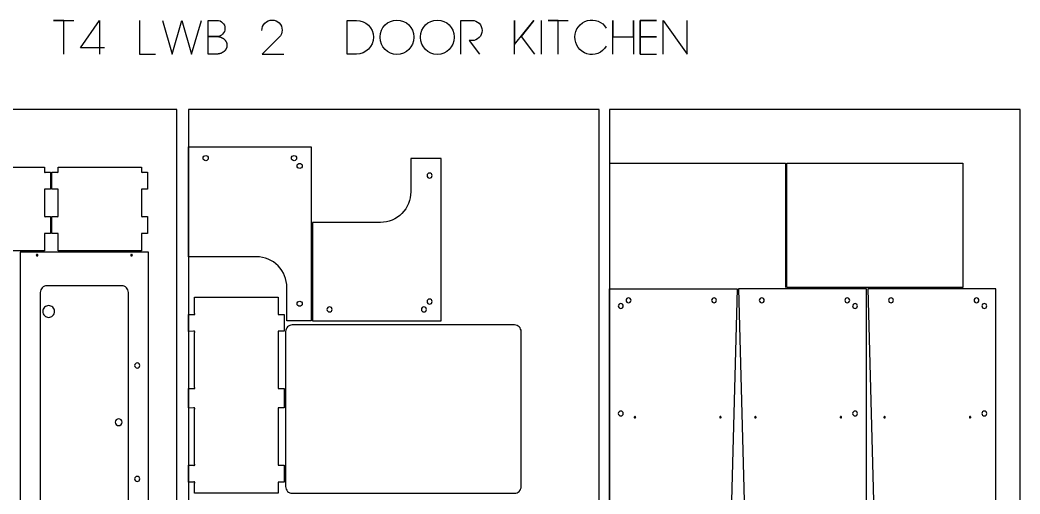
# Model space of a CAD drawing. Extents: x -767 to 4980, y -439 to 2808.
# Drawn here: x 2010 to 4980, y 1299 to 2706 of the extents above; entities that cross this region are included whole.
import ezdxf

# ---------------------------------------------------------------- set-up
doc = ezdxf.new("R2010")
doc.units = 0
for name, color, linetype in [('LAYER_1', 18, 'CONTINUOUS'), ('LAYER_10', 18, 'CONTINUOUS'), ('T5_LOGOLAYER_2', 18, 'CONTINUOUS'), ('T5_LOGOLAYER_20', 18, 'CONTINUOUS')]:
    doc.layers.add(name, color=color, linetype=linetype)

msp = doc.modelspace()

# ---------------------------------------------------------------- linework, layer by layer
at = {"layer": 'LAYER_1'}
for points in [[(3760.4, 0), (4980.4, 0), (4980.4, 2440), (3760.4, 2440)], [(4548.4, 1168), (4908.4, 1168), (4908.4, 1908), (4528.4, 1908)]]:
    msp.add_lwpolyline(points, close=True, dxfattribs=at)
msp.add_lwpolyline([(3760.4, 2281), (4283.4, 2281), (4283.4, 1912)], dxfattribs=at)
for points in [[(3817.5, 1881.2, 0.414214), (3810.3, 1874, 0.414214), (3817.5, 1866.8, 0.414214), (3824.8, 1874, 0.414214)], [(4071.5, 1881.2, 0.414214), (4064.3, 1874, 0.414214), (4071.5, 1866.8, 0.414214), (4078.8, 1874, 0.414214)], [(4213.2, 1881.2, 0.414214), (4206, 1874, 0.414214), (4213.2, 1866.8, 0.414214), (4220.5, 1874, 0.414214)], [(4467.2, 1881.2, 0.414214), (4460, 1874, 0.414214), (4467.2, 1866.8, 0.414214), (4474.5, 1874, 0.414214)], [(4597.2, 1881.2, 0.414214), (4590, 1874, 0.414214), (4597.2, 1866.8, 0.414214), (4604.5, 1874, 0.414214)], [(4851.2, 1881.2, 0.414214), (4844, 1874, 0.414214), (4851.2, 1866.8, 0.414214), (4858.5, 1874, 0.414214)], [(3794.4, 1864.4, 0.414214), (3787.1, 1857.2, 0.414214), (3794.4, 1849.9, 0.414214), (3801.6, 1857.2, 0.414214)], [(4490.4, 1864.4, 0.414214), (4483.1, 1857.2, 0.414214), (4490.4, 1849.9, 0.414214), (4497.6, 1857.2, 0.414214)], [(4874.4, 1864.4, 0.414214), (4867.1, 1857.2, 0.414214), (4874.4, 1849.9, 0.414214), (4881.6, 1857.2, 0.414214)], [(3794.4, 1545.2, 0.414214), (3787.1, 1538, 0.414214), (3794.4, 1530.8, 0.414214), (3801.6, 1538, 0.414214)], [(4490.4, 1545.2, 0.414214), (4483.1, 1538, 0.414214), (4490.4, 1530.8, 0.414214), (4497.6, 1538, 0.414214)], [(4874.4, 1545.2, 0.414214), (4867.1, 1538, 0.414214), (4874.4, 1530.8, 0.414214), (4881.6, 1538, 0.414214)], [(3836.6, 1528.7, 0.414214), (3834.4, 1526.6, 0.414214), (3836.6, 1524.4, 0.414214), (3838.7, 1526.6, 0.414214)], [(4090.6, 1528.7, 0.414214), (4088.4, 1526.6, 0.414214), (4090.6, 1524.4, 0.414214), (4092.7, 1526.6, 0.414214)], [(4194.2, 1528.7, 0.414214), (4192, 1526.6, 0.414214), (4194.2, 1524.4, 0.414214), (4196.3, 1526.6, 0.414214)], [(4448.2, 1528.7, 0.414214), (4446, 1526.6, 0.414214), (4448.2, 1524.4, 0.414214), (4450.3, 1526.6, 0.414214)], [(4578.2, 1528.7, 0.414214), (4576, 1526.6, 0.414214), (4578.2, 1524.4, 0.414214), (4580.3, 1526.6, 0.414214)], [(4832.2, 1528.7, 0.414214), (4830, 1526.6, 0.414214), (4832.2, 1524.4, 0.414214), (4834.3, 1526.6, 0.414214)]]:
    msp.add_lwpolyline(points, format="xyb", close=True, dxfattribs=at)
at = {"layer": 'LAYER_10'}
for points in [[(2510.5, 2330), (2874.5, 2330), (2874.5, 1813), (2802.5, 1813), (2802.5, 1912.4, 0.41541), (2712.5, 2003), (2510.5, 2003)], [(2568.9, 2296, -0.414214), (2561.3, 2288.4, -0.414214), (2553.6, 2296, -0.414214), (2561.3, 2303.6, -0.414214)], [(2831.3, 2296, -0.414214), (2823.7, 2288.4, -0.414214), (2816, 2296, -0.414214), (2823.7, 2303.6, -0.414214)], [(2878.4, 1813), (3260.5, 1813), (3260.5, 2295), (3170.5, 2295), (3170.5, 2196.2, -0.41541), (3080.4, 2105), (2878.4, 2105)], [(2848.1, 2272.8, -0.414214), (2840.5, 2265.2, -0.414214), (2832.8, 2272.8, -0.414214), (2840.5, 2280.5, -0.414214)], [(3234.1, 2244.2, 0.414214), (3226.5, 2251.8, 0.414214), (3218.8, 2244.2, 0.414214), (3226.5, 2236.6, 0.414214)], [(2069.8, 1897), (2069.8, 1127, 0.414214), (2089.8, 1107), (2311.8, 1107, 0.415309), (2331.8, 1127.1), (2331.8, 1897, 0.414214), (2311.8, 1917), (2089.8, 1917, 0.414625)], [(3234.1, 1870.2, 0.414214), (3226.5, 1877.8, 0.414214), (3218.8, 1870.2, 0.414214), (3226.5, 1862.5, 0.414214)], [(2112.3, 1840.8, 0.414214), (2094.8, 1858.3, 0.414214), (2077.3, 1840.8, 0.414214), (2094.8, 1823.3, 0.414214)], [(2848.1, 1863.8, -0.414214), (2840.5, 1856.2, -0.414214), (2832.8, 1863.8, -0.414214), (2840.5, 1871.4, -0.414214)], [(2936.8, 1847, 0.414214), (2929.2, 1854.6, 0.414214), (2921.6, 1847, 0.414214), (2929.2, 1839.4, 0.414214)], [(3217.3, 1847, 0.414214), (3209.7, 1854.6, 0.414214), (3202, 1847, 0.414214), (3209.7, 1839.4, 0.414214)], [(2312.8, 1512, 0.414214), (2302.8, 1522, 0.414214), (2292.8, 1512, 0.414214), (2302.8, 1502, 0.414214)]]:
    msp.add_lwpolyline(points, format="xyb", close=True, dxfattribs=at)
msp.add_lwpolyline([(2009.8, 1007), (2391.8, 1007), (2391.8, 2017), (2009.8, 2017)], close=True, dxfattribs=at)
at = {"layer": 'T5_LOGOLAYER_2'}
for points in [[(2139.6, 2605), (2139.6, 2705), (2109.6, 2705), (2169.6, 2705)], [(2260.6, 2623), (2189.6, 2623), (2245.6, 2705), (2245.6, 2605)], [(2364.6, 2705), (2364.6, 2605), (2412.6, 2605)], [(2432.6, 2705), (2461.6, 2605), (2490.6, 2705), (2519.6, 2605), (2548.6, 2705)], [(3478.4, 2605), (3478.4, 2705), (3478.4, 2633), (3536.4, 2705), (3498.4, 2657), (3538.4, 2605)], [(3558.4, 2605), (3558.4, 2705)], [(3608.4, 2605), (3608.4, 2705), (3578.4, 2705), (3638.4, 2705)], [(3771.2, 2605), (3771.2, 2705), (3771.2, 2656), (3832.2, 2656), (3832.2, 2705), (3832.2, 2605)], [(3852.2, 2605), (3852.2, 2705), (3900.2, 2705), (3852.2, 2705), (3852.2, 2656), (3900.2, 2656), (3852.2, 2656), (3852.2, 2605), (3900.2, 2605)], [(3920.2, 2605), (3920.2, 2705), (3991.2, 2605), (3991.2, 2705)]]:
    msp.add_lwpolyline(points, dxfattribs=at)
for points in [[(2568.6, 2605), (2568.6, 2705), (2594.6, 2705, -1), (2594.6, 2657), (2568.6, 2657), (2594.6, 2657), (2595.4, 2657), (2596.2, 2657), (2596.9, 2656.9), (2597.7, 2656.9), (2598.4, 2656.8), (2599.2, 2656.7), (2599.9, 2656.6), (2600.7, 2656.5), (2601.4, 2656.3), (2602.1, 2656.2), (2602.8, 2656), (2603.5, 2655.8), (2604.2, 2655.6), (2604.9, 2655.4), (2605.6, 2655.2), (2606.3, 2654.9), (2606.9, 2654.7), (2607.6, 2654.4), (2608.2, 2654.1), (2608.9, 2653.9), (2609.5, 2653.5), (2610.1, 2653.2), (2610.7, 2652.9), (2611.3, 2652.6), (2611.9, 2652.2), (2612.5, 2651.8), (2613.1, 2651.4), (2613.6, 2651.1), (2614.2, 2650.7), (2614.7, 2650.2), (2615.2, 2649.8), (2615.8, 2649.4), (2616.3, 2648.9), (2616.7, 2648.5), (2617.2, 2648), (2617.7, 2647.5), (2618.1, 2647), (2618.6, 2646.5), (2619, 2646), (2619.4, 2645.5), (2619.8, 2645), (2620.2, 2644.5), (2620.5, 2643.9), (2620.9, 2643.4), (2621.2, 2642.8), (2621.6, 2642.3), (2621.9, 2641.7), (2622.2, 2641.1), (2622.4, 2640.5), (2622.7, 2639.9), (2622.9, 2639.3), (2623.2, 2638.7), (2623.4, 2638.1), (2623.6, 2637.5), (2623.7, 2636.9), (2623.9, 2636.2), (2624, 2635.6), (2624.2, 2635), (2624.3, 2634.3), (2624.3, 2633.7), (2624.4, 2633), (2624.5, 2632.3), (2624.5, 2631.7), (2624.5, 2631), (2624.5, 2630.3), (2624.5, 2629.7), (2624.4, 2629), (2624.3, 2628.3), (2624.3, 2627.7), (2624.2, 2627), (2624, 2626.4), (2623.9, 2625.8), (2623.7, 2625.1), (2623.6, 2624.5), (2623.4, 2623.9), (2623.2, 2623.3), (2622.9, 2622.7), (2622.7, 2622.1), (2622.4, 2621.5), (2622.2, 2620.9), (2621.9, 2620.3), (2621.6, 2619.7), (2621.2, 2619.2), (2620.9, 2618.6), (2620.5, 2618.1), (2620.2, 2617.5), (2619.8, 2617), (2619.4, 2616.5), (2619, 2615.9), (2618.6, 2615.4), (2618.1, 2614.9), (2617.7, 2614.5), (2617.2, 2614), (2616.7, 2613.5), (2616.3, 2613.1), (2615.8, 2612.6), (2615.2, 2612.2), (2614.7, 2611.7), (2614.2, 2611.3), (2613.6, 2610.9), (2613.1, 2610.5), (2612.5, 2610.2), (2611.9, 2609.8), (2611.3, 2609.4), (2610.7, 2609.1), (2610.1, 2608.8), (2609.5, 2608.4), (2608.9, 2608.1), (2608.2, 2607.8), (2607.6, 2607.6), (2606.9, 2607.3), (2606.3, 2607), (2605.6, 2606.8), (2604.9, 2606.6), (2604.2, 2606.4), (2603.5, 2606.2), (2602.8, 2606), (2602.1, 2605.8), (2601.4, 2605.7), (2600.7, 2605.5), (2599.9, 2605.4), (2599.2, 2605.3), (2598.4, 2605.2), (2597.7, 2605.1), (2596.9, 2605.1), (2596.2, 2605), (2595.4, 2605), (2594.6, 2605)], [(2981.5, 2605), (2981.5, 2705), (3009.5, 2705, -1), (3009.5, 2605)], [(3179.4, 2654, -1), (3079.4, 2654), (3079.4, 2656, -1), (3179.4, 2656)], [(3299.4, 2654, -1), (3199.4, 2654), (3199.4, 2656, -1), (3299.4, 2656)]]:
    msp.add_lwpolyline(points, format="xyb", close=True, dxfattribs=at)
for points in [[(2728.5, 2675, -0.423868), (2758.5, 2706, -0.413911), (2788.5, 2676, -0.194637), (2779.5, 2655), (2729.5, 2605), (2793.5, 2605)], [(3319.4, 2605), (3319.4, 2705), (3352.4, 2705, -1), (3352.4, 2645), (3344.4, 2645), (3374.4, 2605)], [(3751.4, 2628, -0.77786), (3658.4, 2656, -0.756443), (3751.4, 2682)]]:
    msp.add_lwpolyline(points, format="xyb", dxfattribs=at)
for points in [[(4810.4, 1912), (4287.4, 1912), (4287.4, 2281), (4810.4, 2281)], [(4120.4, 1168), (3760.4, 1168), (3760.4, 1908), (4140.4, 1908)], [(4164.4, 1168), (4524.4, 1168), (4524.4, 1908), (4144.4, 1908)]]:
    msp.add_lwpolyline(points, close=True, dxfattribs=at)
at = {"layer": 'T5_LOGOLAYER_20'}
for points in [[(1255.8, 0), (2475.8, 0), (2475.8, 2440), (1255.8, 2440)], [(2510.5, 0), (3730.5, 0), (3730.5, 2440), (2510.5, 2440)], [(2776.5, 1832.2), (2794.5, 1832.2), (2794.5, 1781.9), (2776.5, 1781.9), (2776.5, 1701.8), (2776.5, 1657.7), (2776.5, 1612.2), (2794.5, 1612.2), (2794.5, 1554.3), (2776.5, 1554.3), (2776.5, 1384.5), (2794.5, 1384.5), (2794.5, 1334.3), (2776.5, 1334.3), (2776.5, 1311.3), (2776.5, 1301), (2528.5, 1301), (2528.5, 1331), (2528.6, 1331.1), (2528.8, 1331.3), (2528.9, 1331.5), (2529, 1331.7), (2529.1, 1331.9), (2529.1, 1332.1), (2529.1, 1332.3), (2529.1, 1332.5), (2529.1, 1332.8), (2529.1, 1333), (2529, 1333.2), (2528.9, 1333.3), (2528.8, 1333.5), (2528.7, 1333.7), (2528.6, 1333.9), (2528.4, 1334), (2528.3, 1334.2), (2528.1, 1334.3), (2527.9, 1334.5), (2527.8, 1334.6), (2527.6, 1334.7), (2527.4, 1334.7), (2527.2, 1334.8), (2527, 1334.8), (2526.8, 1334.9), (2526.5, 1334.9), (2526.3, 1334.8), (2526.1, 1334.8), (2525.9, 1334.7), (2525.7, 1334.6), (2525.5, 1334.5), (2525.3, 1334.3), (2510.5, 1334.2), (2510.5, 1384.5), (2525.3, 1384.6), (2525.5, 1384.4), (2525.7, 1384.3), (2526, 1384.2), (2526.2, 1384.1), (2526.4, 1384), (2526.6, 1384), (2526.8, 1384), (2527, 1384), (2527.2, 1384), (2527.4, 1384), (2527.6, 1384.1), (2527.8, 1384.2), (2528, 1384.3), (2528.1, 1384.4), (2528.3, 1384.5), (2528.5, 1384.6), (2528.6, 1384.7), (2528.7, 1384.9), (2528.8, 1385), (2528.9, 1385.2), (2529, 1385.4), (2529.1, 1385.6), (2529.1, 1385.7), (2529.1, 1385.9), (2529.1, 1386.1), (2529.1, 1386.3), (2529.1, 1386.5), (2529, 1386.7), (2528.9, 1386.9), (2528.8, 1387.1), (2528.6, 1387.3), (2528.5, 1387.4), (2528.5, 1550.9), (2528.6, 1551.1), (2528.8, 1551.3), (2528.9, 1551.5), (2529, 1551.7), (2529.1, 1551.9), (2529.1, 1552.1), (2529.1, 1552.3), (2529.1, 1552.5), (2529.1, 1552.7), (2529.1, 1552.9), (2529, 1553.1), (2528.9, 1553.3), (2528.8, 1553.5), (2528.7, 1553.7), (2528.6, 1553.8), (2528.4, 1554), (2528.3, 1554.2), (2528.1, 1554.3), (2527.9, 1554.4), (2527.8, 1554.5), (2527.6, 1554.6), (2527.4, 1554.7), (2527.2, 1554.8), (2527, 1554.8), (2526.8, 1554.8), (2526.5, 1554.8), (2526.3, 1554.8), (2526.1, 1554.7), (2525.9, 1554.6), (2525.7, 1554.5), (2525.5, 1554.4), (2525.3, 1554.2), (2510.5, 1554.3), (2510.5, 1612.3), (2525.3, 1612.3), (2525.5, 1612.1), (2525.7, 1611.9), (2526, 1611.8), (2526.2, 1611.8), (2526.4, 1611.7), (2526.6, 1611.6), (2526.8, 1611.6), (2527, 1611.6), (2527.2, 1611.6), (2527.4, 1611.7), (2527.6, 1611.7), (2527.8, 1611.8), (2528, 1611.9), (2528.1, 1612), (2528.3, 1612.1), (2528.5, 1612.3), (2528.6, 1612.4), (2528.7, 1612.5), (2528.8, 1612.7), (2528.9, 1612.9), (2529, 1613), (2529.1, 1613.2), (2529.1, 1613.4), (2529.1, 1613.6), (2529.1, 1613.8), (2529.1, 1614), (2529.1, 1614.2), (2529, 1614.3), (2528.9, 1614.5), (2528.8, 1614.7), (2528.6, 1614.9), (2528.5, 1615.1), (2528.5, 1778.6), (2528.6, 1778.7), (2528.8, 1778.9), (2528.9, 1779.1), (2529, 1779.3), (2529.1, 1779.5), (2529.1, 1779.7), (2529.1, 1779.9), (2529.1, 1780.1), (2529.1, 1780.4), (2529.1, 1780.6), (2529, 1780.8), (2528.9, 1780.9), (2528.8, 1781.1), (2528.7, 1781.3), (2528.6, 1781.5), (2528.5, 1781.6), (2528.3, 1781.8), (2528.1, 1781.9), (2528, 1782.1), (2527.8, 1782.2), (2527.6, 1782.3), (2527.4, 1782.3), (2527.2, 1782.4), (2527, 1782.4), (2526.8, 1782.5), (2526.6, 1782.5), (2526.4, 1782.4), (2526.1, 1782.4), (2525.9, 1782.3), (2525.7, 1782.2), (2525.5, 1782.1), (2525.3, 1781.9), (2510.5, 1781.8), (2510.5, 1832.2), (2525.3, 1832.2), (2525.5, 1832), (2525.7, 1831.9), (2526, 1831.8), (2526.2, 1831.7), (2526.4, 1831.6), (2526.6, 1831.6), (2526.8, 1831.6), (2527, 1831.6), (2527.2, 1831.6), (2527.4, 1831.6), (2527.6, 1831.7), (2527.8, 1831.8), (2528, 1831.9), (2528.1, 1832), (2528.3, 1832.1), (2528.5, 1832.2), (2528.6, 1832.3), (2528.7, 1832.5), (2528.8, 1832.6), (2528.9, 1832.8), (2529, 1833), (2529.1, 1833.2), (2529.1, 1833.3), (2529.1, 1833.5), (2529.1, 1833.7), (2529.1, 1833.9), (2529.1, 1834.1), (2529, 1834.3), (2528.9, 1834.5), (2528.8, 1834.7), (2528.6, 1834.9), (2528.5, 1835), (2528.5, 1883), (2776.6, 1883), (2776.6, 1877.5), (2776.5, 1867.3), (2776.5, 1860.5), (2776.5, 1852.3), (2776.5, 1842.9)]]:
    msp.add_lwpolyline(points, close=True, dxfattribs=at)
msp.add_lwpolyline([(1834.7, 2269), (2082.7, 2269), (2082.7, 2257.1, 1), (2085.5, 2254.2), (2100.7, 2254.2), (2100.7, 2203.4), (2085.5, 2203.4, 1), (2082.7, 2200.6), (2082.7, 2125.5, 1), (2085.5, 2122.6), (2100.7, 2122.6), (2100.7, 2071.8), (2085.5, 2071.8, 1), (2082.7, 2069), (2082.7, 2021), (1834.7, 2021)], format="xyb", dxfattribs=at)
for points in [[(2370.8, 2269), (2370.7, 2257.1, 1), (2373.6, 2254.2), (2388.7, 2254.2), (2388.7, 2203.4), (2373.6, 2203.4, 1), (2370.7, 2200.6), (2370.7, 2125.5, 1), (2373.6, 2122.6), (2388.7, 2122.6), (2388.7, 2071.8), (2373.6, 2071.8, 1), (2370.7, 2069), (2370.7, 2021), (2122.7, 2021), (2122.7, 2069, 1), (2119.9, 2071.8), (2104.7, 2071.8), (2104.7, 2122.6), (2119.9, 2122.6, 1), (2122.7, 2125.5), (2122.7, 2200.6, 1), (2119.9, 2203.4), (2104.7, 2203.4), (2104.7, 2254.2), (2119.9, 2254.2, 1), (2122.7, 2257.1), (2122.8, 2269)], [(2060.6, 2010.5, 0.414214), (2058.1, 2008, 0.414214), (2060.6, 2005.5, 0.414214), (2063.1, 2008, 0.414214)], [(2341, 2010.5, 0.414214), (2338.5, 2008, 0.414214), (2341, 2005.5, 0.414214), (2343.5, 2008, 0.414214)], [(3498.5, 1781, 0.414214), (3478.5, 1801), (2818.5, 1801, 0.414214), (2798.5, 1781), (2798.5, 1321, 0.414214), (2818.5, 1301), (3478.5, 1301, 0.414214), (3498.5, 1321)], [(2365.4, 1680.4, 0.414214), (2357.8, 1688, 0.414214), (2350.2, 1680.4, 0.414214), (2357.8, 1672.8, 0.414214)], [(2365.4, 1343.6, 0.414214), (2357.8, 1351.2, 0.414214), (2350.2, 1343.6, 0.414214), (2357.8, 1336, 0.414214)]]:
    msp.add_lwpolyline(points, format="xyb", close=True, dxfattribs=at)

doc.saveas('drawing.dxf')
